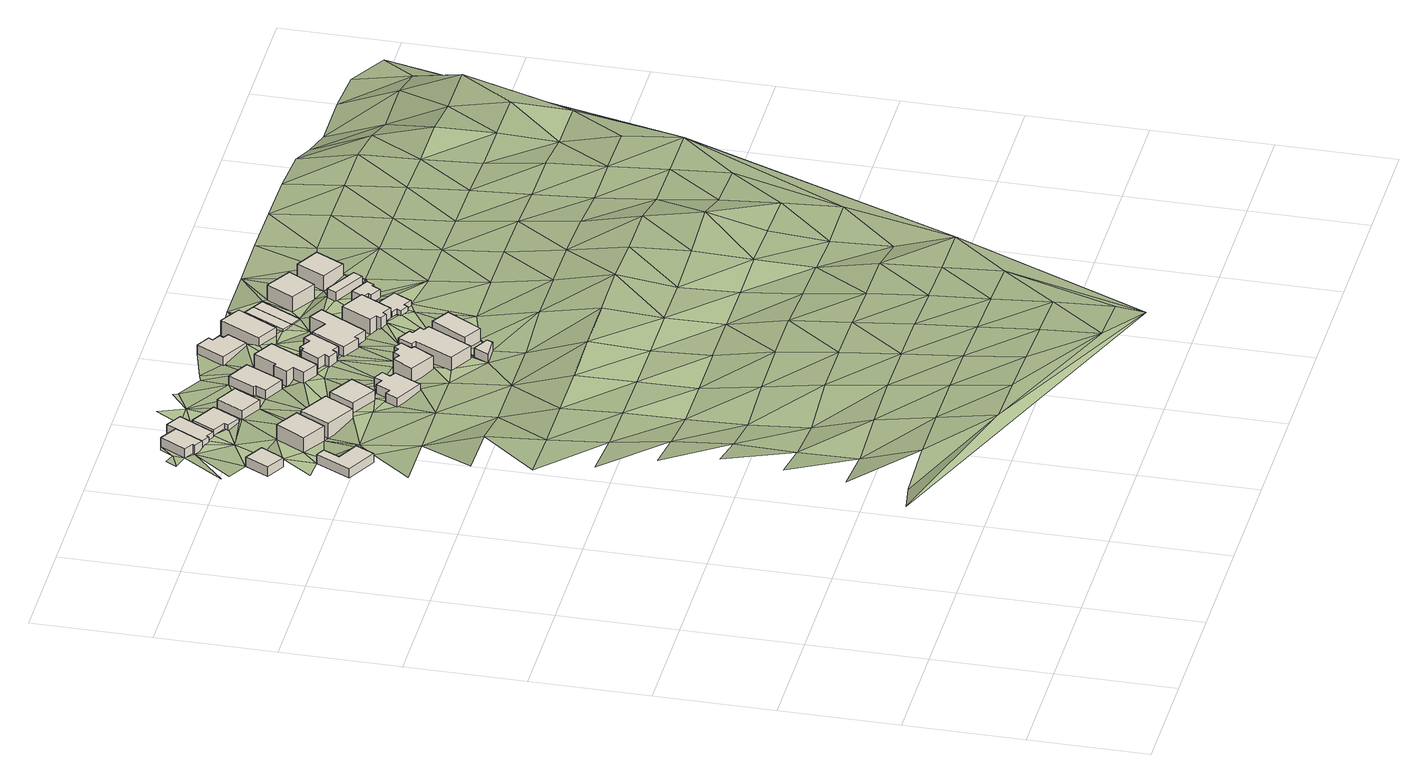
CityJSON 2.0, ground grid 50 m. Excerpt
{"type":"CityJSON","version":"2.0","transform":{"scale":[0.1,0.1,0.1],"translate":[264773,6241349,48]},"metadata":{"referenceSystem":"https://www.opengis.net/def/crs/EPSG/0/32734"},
"CityObjects":{
"building1":{"type":"Building","attributes":{"address":"University Estate Cape Town","building":"yes","building:levels":1,"building_height":4.1,"plus_code":"4FRW3F64+64F","ground_height":84.35,"roof_height":88.45},"geometry":[{"type":"Solid","lod":"1","boundaries":[[[[0,1,2,3]],[[1,4,5,2]],[[4,6,7,5]],[[6,8,9,7]],[[8,10,11,9]],[[10,0,3,11]],[[3,2,5,7,9,11]],[[10,8,6,4,1,0]]]]}]},
"building2":{"type":"Building","attributes":{"address":"76 Ritchie Street University Estate Cape Town","building":"house","building:levels":1,"building_height":4.1,"plus_code":"4FRW3F64+84M","ground_height":80.65,"roof_height":84.75},"geometry":[{"type":"Solid","lod":"1","boundaries":[[[[12,13,14,15]],[[13,16,17,14]],[[16,18,19,17]],[[18,12,15,19]],[[15,14,17,19]],[[18,16,13,12]]]]}]},
"building3":{"type":"Building","attributes":{"address":"78 Ritchie Street University Estate Cape Town","building":"house","building:levels":2,"building_height":6.9,"plus_code":"4FRW3F64+75X","ground_height":84.35,"roof_height":91.25},"geometry":[{"type":"Solid","lod":"1","boundaries":[[[[20,21,22,23]],[[21,24,25,22]],[[24,26,27,25]],[[26,20,23,27]],[[23,22,25,27]],[[26,24,21,20]]]]}]},
"building4":{"type":"Building","attributes":{"address":"87 Ritchie Street University Estate Cape Town","building":"house","building:levels":1,"building_height":4.1,"plus_code":"4FRW3F64+F57","ground_height":78.56,"roof_height":82.66},"geometry":[{"type":"Solid","lod":"1","boundaries":[[[[28,29,30,31]],[[29,32,33,30]],[[32,34,35,33]],[[34,36,37,35]],[[36,38,39,37]],[[38,28,31,39]],[[31,30,33,35,37,39]],[[38,36,34,32,29,28]]]]}]},
"building5":{"type":"Building","attributes":{"address":"80 Ritchie Street University Estate Cape Town","building":"house","building:levels":2,"building_height":6.9,"plus_code":"4FRW3F64+769","ground_height":84.35,"roof_height":91.25},"geometry":[{"type":"Solid","lod":"1","boundaries":[[[[40,41,42,43]],[[41,44,45,42]],[[44,46,47,45]],[[46,40,43,47]],[[43,42,45,47]],[[46,44,41,40]]]]}]},
"building6":{"type":"Building","attributes":{"address":"89 Ritchie Street University Estate Cape Town","building":"house","building:levels":1,"building_height":4.1,"plus_code":"4FRW3F64+F62","ground_height":78.56,"roof_height":82.66},"geometry":[{"type":"Solid","lod":"1","boundaries":[[[[28,48,49,31]],[[48,50,51,49]],[[50,52,53,51]],[[52,54,55,53]],[[54,56,57,55]],[[56,29,30,57]],[[29,28,31,30]],[[31,49,51,53,55,57,30]],[[29,56,54,52,50,48,28]]]]}]},
"building7":{"type":"Building","attributes":{"address":"91 Ritchie Street University Estate Cape Town","building":"house","building:levels":1,"building_height":4.1,"plus_code":"4FRW3F64+C6H","ground_height":78.56,"roof_height":82.66},"geometry":[{"type":"Solid","lod":"1","boundaries":[[[[58,59,60,61]],[[59,62,63,60]],[[62,64,65,63]],[[64,66,67,65]],[[66,68,69,67]],[[68,58,61,69]],[[61,60,63,65,67,69]],[[68,66,64,62,59,58]]]]}]},
"building8":{"type":"Building","attributes":{"address":"82 Ritchie Street University Estate Cape Town","building":"house","building:levels":2,"building_height":6.9,"plus_code":"4FRW3F64+68V","ground_height":84.73,"roof_height":91.63},"geometry":[{"type":"Solid","lod":"1","boundaries":[[[[70,71,72,73]],[[71,74,75,72]],[[74,76,77,75]],[[76,70,73,77]],[[73,72,75,77]],[[76,74,71,70]]]]}]},
"building9":{"type":"Building","attributes":{"address":"84 Ritchie Street University Estate Cape Town","building":"house","building:levels":1,"building_height":4.1,"plus_code":"4FRW3F64+58Q","ground_height":87.44,"roof_height":91.54},"geometry":[{"type":"Solid","lod":"1","boundaries":[[[[78,79,80,81]],[[79,82,83,80]],[[82,84,85,83]],[[84,86,87,85]],[[86,88,89,87]],[[88,90,91,89]],[[90,92,93,91]],[[92,94,95,93]],[[94,96,97,95]],[[96,78,81,97]],[[81,80,83,85,87,89,91,93,95,97]],[[96,94,92,90,88,86,84,82,79,78]]]]}]},
"building10":{"type":"Building","attributes":{"address":"93 Ritchie Street University Estate Cape Town","building":"house","building:levels":1,"building_height":4.1,"plus_code":"4FRW3F64+C75","ground_height":81.8,"roof_height":85.9},"geometry":[{"type":"Solid","lod":"1","boundaries":[[[[98,99,100,101]],[[99,102,103,100]],[[102,104,105,103]],[[104,98,101,105]],[[101,100,103,105]],[[104,102,99,98]]]]}]},
"building11":{"type":"Building","attributes":{"address":"86 Ritchie Street University Estate Cape Town","building":"house","building:levels":2,"building_height":6.9,"plus_code":"4FRW3F64+5CF","ground_height":87.44,"roof_height":94.34},"geometry":[{"type":"Solid","lod":"1","boundaries":[[[[106,107,108,109]],[[107,110,111,108]],[[110,112,113,111]],[[112,114,115,113]],[[114,116,117,115]],[[116,118,119,117]],[[118,120,121,119]],[[120,122,123,121]],[[122,124,125,123]],[[124,106,109,125]],[[109,108,111,113,115,117,119,121,123,125]],[[124,122,120,118,116,114,112,110,107,106]]]]}]},
"building12":{"type":"Building","attributes":{"address":"95 Ritchie Street University Estate Cape Town","building":"house","building:levels":1,"building_height":4.1,"plus_code":"4FRW3F64+99V","ground_height":81.8,"roof_height":85.9},"geometry":[{"type":"Solid","lod":"1","boundaries":[[[[126,127,128,129]],[[127,130,131,128]],[[130,132,133,131]],[[132,134,135,133]],[[134,136,137,135]],[[136,126,129,137]],[[129,128,131,133,135,137]],[[136,134,132,130,127,126]]]]}]},
"building13":{"type":"Building","attributes":{"address":"61A Rhodes Avenue University Estate Cape Town","building":"house","building:levels":1,"building_height":4.1,"plus_code":"4FRW3F64+3FP","ground_height":89.33,"roof_height":93.43},"geometry":[{"type":"Solid","lod":"1","boundaries":[[[[138,139,140,141]],[[139,142,143,140]],[[142,144,145,143]],[[144,138,141,145]],[[141,140,143,145]],[[144,142,139,138]]]]}]},
"building14":{"type":"Building","attributes":{"address":"88 Ritchie Street University Estate Cape Town","building":"house","building:levels":2,"building_height":6.9,"plus_code":"4FRW3F64+4FW","ground_height":87.62,"roof_height":94.52},"geometry":[{"type":"Solid","lod":"1","boundaries":[[[[146,147,148,149]],[[147,150,151,148]],[[150,152,153,151]],[[152,154,155,153]],[[154,156,157,155]],[[156,158,159,157]],[[158,160,161,159]],[[160,162,163,161]],[[162,164,165,163]],[[164,146,149,165]],[[149,148,151,153,155,157,159,161,163,165]],[[164,162,160,158,156,154,152,150,147,146]]]]}]},
"building15":{"type":"Building","attributes":{"address":"97 Ritchie Street University Estate Cape Town","building":"house","building:levels":2,"building_height":6.9,"plus_code":"4FRW3F64+9C2","ground_height":81.87,"roof_height":88.77},"geometry":[{"type":"Solid","lod":"1","boundaries":[[[[166,167,168,169]],[[167,170,171,168]],[[170,172,173,171]],[[172,174,175,173]],[[174,176,177,175]],[[176,178,179,177]],[[178,180,181,179]],[[180,166,169,181]],[[169,168,171,173,175,177,179,181]],[[180,178,176,174,172,170,167,166]]]]}]},
"building16":{"type":"Building","attributes":{"address":"99 Ritchie Street University Estate Cape Town","building":"house","building:levels":2,"building_height":6.9,"plus_code":"4FRW3F64+8F6","ground_height":81.88,"roof_height":88.78},"geometry":[{"type":"Solid","lod":"1","boundaries":[[[[182,183,184,185]],[[183,186,187,184]],[[186,188,189,187]],[[188,190,191,189]],[[190,192,193,191]],[[192,194,195,193]],[[194,196,197,195]],[[196,198,199,197]],[[198,200,201,199]],[[200,202,203,201]],[[202,204,205,203]],[[204,182,185,205]],[[185,184,187,189,191,193,195,197,199,201,203,205]],[[204,202,200,198,196,194,192,190,188,186,183,182]]]]}]},
"building17":{"type":"Building","attributes":{"address":"90 Ritchie Street University Estate Cape Town","building":"house","building:levels":2,"building_height":6.9,"plus_code":"4FRW3F64+4GG","ground_height":87.62,"roof_height":94.52},"geometry":[{"type":"Solid","lod":"1","boundaries":[[[[206,207,208,209]],[[207,210,211,208]],[[210,212,213,211]],[[212,206,209,213]],[[209,208,211,213]],[[212,210,207,206]]]]}]},
"building18":{"type":"Building","attributes":{"address":"101 Ritchie Street University Estate Cape Town","building":"house","building:levels":2,"building_height":6.9,"plus_code":"4FRW3F64+7GV","ground_height":81.88,"roof_height":88.78},"geometry":[{"type":"Solid","lod":"1","boundaries":[[[[214,215,216,217]],[[215,218,219,216]],[[218,220,221,219]],[[220,222,223,221]],[[222,224,225,223]],[[224,226,227,225]],[[226,228,229,227]],[[228,214,217,229]],[[217,216,219,221,223,225,227,229]],[[228,226,224,222,220,218,215,214]]]]}]},
"building19":{"type":"Building","attributes":{"address":"68 Selbourne Road University Estate Cape Town","building":"house","building:levels":1,"building_height":4.1,"plus_code":"4FRW3F64+FF4","ground_height":78.39,"roof_height":82.49},"geometry":[{"type":"Solid","lod":"1","boundaries":[[[[230,231,232,233]],[[231,234,235,232]],[[234,236,237,235]],[[236,238,239,237]],[[238,240,241,239]],[[240,242,243,241]],[[242,244,245,243]],[[244,230,233,245]],[[233,232,235,237,239,241,243,245]],[[244,242,240,238,236,234,231,230]]]]}]},
"building20":{"type":"Building","attributes":{"address":"103 Ritchie Street University Estate Cape Town","building":"house","building:levels":2,"building_height":6.9,"plus_code":"4FRW3F64+7H8","ground_height":85.12,"roof_height":92.02},"geometry":[{"type":"Solid","lod":"1","boundaries":[[[[246,247,248,249]],[[247,250,251,248]],[[250,252,253,251]],[[252,254,255,253]],[[254,256,257,255]],[[256,258,259,257]],[[258,260,261,259]],[[260,246,249,261]],[[249,248,251,253,255,257,259,261]],[[260,258,256,254,252,250,247,246]]]]}]},
"building21":{"type":"Building","attributes":{"address":"70 Selbourne Road University Estate Cape Town","building":"house","building:levels":2,"building_height":6.9,"plus_code":"4FRW3F64+CGG","ground_height":78.08,"roof_height":84.98},"geometry":[{"type":"Solid","lod":"1","boundaries":[[[[262,263,264,265]],[[263,266,267,264]],[[266,268,269,267]],[[268,262,265,269]],[[265,264,267,269]],[[268,266,263,262]]]]}]},
"building22":{"type":"Building","attributes":{"address":"105 Ritchie Street University Estate Cape Town","building":"house","building:levels":1,"building_height":4.1,"plus_code":"4FRW3F64+6JM","ground_height":85.71,"roof_height":89.81},"geometry":[{"type":"Solid","lod":"1","boundaries":[[[[270,271,272,273]],[[271,274,275,272]],[[274,276,277,275]],[[276,278,279,277]],[[278,280,281,279]],[[280,282,283,281]],[[282,284,285,283]],[[284,270,273,285]],[[273,272,275,277,279,281,283,285]],[[284,282,280,278,276,274,271,270]]]]}]},
"building23":{"type":"Building","attributes":{"address":"72 Selbourne Road University Estate Cape Town","building":"house","building:levels":1,"building_height":4.1,"plus_code":"4FRW3F64+CH4","ground_height":78.08,"roof_height":82.18},"geometry":[{"type":"Solid","lod":"1","boundaries":[[[[286,287,288,289]],[[287,290,291,288]],[[290,292,293,291]],[[292,286,289,293]],[[289,288,291,293]],[[292,290,287,286]]]]}]},
"building24":{"type":"Building","attributes":{"address":"72A Selbourne Road University Estate Cape Town","building":"house","building:levels":1,"building_height":4.1,"plus_code":"4FRW3F64+9HX","ground_height":78.08,"roof_height":82.18},"geometry":[{"type":"Solid","lod":"1","boundaries":[[[[286,292,293,289]],[[292,294,295,293]],[[294,296,297,295]],[[296,286,289,297]],[[289,293,295,297]],[[296,294,292,286]]]]}]},
"building25":{"type":"Building","attributes":{"building":"garage","building:levels":1,"building_height":4.1,"plus_code":"4FRW3F64+7MC","ground_height":84.97,"roof_height":89.07},"geometry":[{"type":"Solid","lod":"1","boundaries":[[[[298,299,300,301]],[[299,302,303,300]],[[302,304,305,303]],[[304,306,307,305]],[[306,308,309,307]],[[308,310,311,309]],[[310,312,313,311]],[[312,298,301,313]],[[301,300,303,305,307,309,311,313]],[[312,310,308,306,304,302,299,298]]]]}]},
"building26":{"type":"Building","attributes":{"address":"74 Selbourne Road University Estate Cape Town","building":"house","building:levels":2,"building_height":6.9,"plus_code":"4FRW3F64+9JQ","ground_height":82.48,"roof_height":89.38},"geometry":[{"type":"Solid","lod":"1","boundaries":[[[[314,315,316,317]],[[315,318,319,316]],[[318,320,321,319]],[[320,314,317,321]],[[317,316,319,321]],[[320,318,315,314]]]]}]},
"building27":{"type":"Building","attributes":{"address":"Selbourne Road University Estate Cape Town","building":"garage","building:levels":1,"building_height":4.1,"plus_code":"4FRW3F64+8M7","ground_height":84.97,"roof_height":89.07},"geometry":[{"type":"Solid","lod":"1","boundaries":[[[[322,323,324,325]],[[323,326,327,324]],[[326,328,329,327]],[[328,322,325,329]],[[325,324,327,329]],[[328,326,323,322]]]]}]},
"building28":{"type":"Building","attributes":{"address":"76 Selbourne Road University Estate Cape Town","building":"house","building:levels":2,"building_height":6.9,"plus_code":"4FRW3F64+9P3","ground_height":82.69,"roof_height":89.59},"geometry":[{"type":"Solid","lod":"1","boundaries":[[[[330,331,332,333]],[[331,334,335,332]],[[334,336,337,335]],[[336,330,333,337]],[[333,332,335,337]],[[336,334,331,330]]]]}]},
"terrain1":{"type":"TINRelief","geometry":[{"type":"CompositeSurface","lod":"1","boundaries":[[[338,339,340]],[[341,342,343]],[[341,340,339]],[[344,342,345]],[[342,341,346]],[[345,347,348]],[[339,346,341]],[[342,349,345]],[[347,350,351]],[[346,349,342]],[[352,339,338]],[[347,345,353]],[[350,354,355]],[[339,356,346]],[[349,353,345]],[[347,357,350]],[[354,358,359]],[[349,346,360]],[[353,357,347]],[[360,346,356]],[[361,359,358]],[[354,350,362]],[[349,363,353]],[[357,362,350]],[[349,360,363]],[[364,361,365]],[[356,339,366]],[[358,354,367]],[[357,353,368]],[[369,370,365]],[[362,367,354]],[[356,371,360]],[[353,363,368]],[[362,357,372]],[[361,358,373]],[[374,375,6]],[[367,376,358]],[[363,360,377]],[[368,372,357]],[[369,365,378]],[[4,379,380]],[[365,361,373]],[[377,360,371]],[[373,358,376]],[[369,378,380]],[[24,6,4]],[[356,366,371]],[[6,24,374]],[[362,381,367]],[[363,382,368]],[[366,339,352]],[[12,38,383]],[[26,4,380]],[[372,381,362]],[[26,24,4]],[[378,26,380]],[[378,365,384]],[[374,24,21]],[[382,363,377]],[[38,34,385]],[[374,21,386]],[[376,367,387]],[[12,386,388]],[[373,384,365]],[[378,44,26]],[[372,368,389]],[[388,38,12]],[[381,387,367]],[[390,391,392]],[[34,391,390]],[[371,393,377]],[[388,386,21]],[[378,394,44]],[[389,368,382]],[[38,36,34]],[[371,366,393]],[[384,395,378]],[[34,32,391]],[[396,26,44]],[[397,38,388]],[[372,398,381]],[[378,395,394]],[[373,376,399]],[[387,400,376]],[[391,32,401]],[[397,388,402]],[[26,396,403]],[[404,382,377]],[[398,372,389]],[[405,402,388]],[[98,388,21]],[[406,402,405]],[[384,373,399]],[[377,393,404]],[[399,376,400]],[[405,388,407]],[[21,403,98]],[[387,381,408]],[[384,409,395]],[[395,410,394]],[[407,411,405]],[[407,388,412]],[[32,29,56]],[[381,398,408]],[[411,62,405]],[[412,388,98]],[[413,411,407]],[[414,394,410]],[[389,382,415]],[[403,396,99]],[[416,409,384]],[[410,395,417]],[[404,418,382]],[[419,395,409]],[[420,396,414]],[[421,393,366]],[[422,405,62]],[[400,387,423]],[[395,419,417]],[[71,414,410]],[[352,424,366]],[[403,99,98]],[[425,384,399]],[[420,99,396]],[[425,416,384]],[[420,414,71]],[[382,418,415]],[[423,387,408]],[[417,419,426]],[[421,404,393]],[[427,398,389]],[[412,98,104]],[[366,424,421]],[[88,417,426]],[[400,428,399]],[[429,422,62]],[[412,104,430]],[[431,417,88]],[[420,136,99]],[[62,430,429]],[[432,420,71]],[[389,415,427]],[[428,400,423]],[[118,416,425]],[[86,84,88]],[[404,433,418]],[[408,398,434]],[[422,429,435]],[[84,431,88]],[[430,104,429]],[[416,118,78]],[[425,399,139]],[[136,420,436]],[[71,431,437]],[[433,404,421]],[[84,82,431]],[[99,136,132]],[[104,102,429]],[[99,132,102]],[[436,420,432]],[[438,79,78]],[[118,425,439]],[[408,434,423]],[[79,438,82]],[[398,427,434]],[[399,428,440]],[[71,437,432]],[[78,118,116]],[[134,132,136]],[[425,441,439]],[[431,82,437]],[[418,442,415]],[[440,139,399]],[[425,139,441]],[[438,78,116]],[[82,438,116]],[[102,443,429]],[[424,352,444]],[[442,418,433]],[[102,132,443]],[[116,112,82]],[[445,429,446]],[[443,446,429]],[[447,428,423]],[[176,436,432]],[[112,116,114]],[[441,139,448]],[[449,176,432]],[[424,444,421]],[[82,450,437]],[[415,451,427]],[[174,436,176]],[[437,452,432]],[[441,160,439]],[[423,434,447]],[[453,82,112]],[[138,448,139]],[[142,139,440]],[[174,454,436]],[[442,451,415]],[[110,455,112]],[[160,456,439]],[[452,437,450]],[[453,450,82]],[[446,443,457]],[[433,421,444]],[[454,458,436]],[[440,428,459]],[[174,172,454]],[[158,460,456]],[[138,461,448]],[[112,455,453]],[[460,158,462]],[[450,463,452]],[[456,160,158]],[[427,464,434]],[[458,457,443]],[[461,138,465]],[[465,138,144]],[[428,447,459]],[[454,172,170]],[[455,462,156]],[[466,452,463]],[[156,462,158]],[[463,450,467]],[[458,454,170]],[[427,451,464]],[[146,448,461]],[[453,455,468]],[[144,142,469]],[[470,457,458]],[[142,440,471]],[[472,442,433]],[[144,469,465]],[[466,167,452]],[[473,455,156]],[[146,461,465]],[[474,453,475]],[[473,468,455]],[[447,434,476]],[[453,468,475]],[[477,156,154]],[[478,458,170]],[[478,470,458]],[[440,459,471]],[[479,190,466]],[[473,156,477]],[[471,469,142]],[[154,152,150]],[[150,477,154]],[[466,190,167]],[[472,433,444]],[[207,146,465]],[[476,434,464]],[[146,150,147]],[[480,444,352]],[[481,451,442]],[[468,482,475]],[[167,190,186]],[[146,207,150]],[[190,483,186]],[[484,473,477]],[[170,167,485]],[[478,170,485]],[[230,470,478]],[[150,486,477]],[[482,487,475]],[[488,473,484]],[[459,447,489]],[[442,472,481]],[[186,490,167]],[[477,491,484]],[[447,476,492]],[[207,486,150]],[[493,469,471]],[[487,482,186]],[[469,493,494]],[[495,464,451]],[[491,477,486]],[[490,496,167]],[[482,490,186]],[[496,485,167]],[[471,459,489]],[[491,246,484]],[[492,489,447]],[[207,494,497]],[[498,246,491]],[[464,495,476]],[[207,499,486]],[[495,451,481]],[[490,482,224]],[[500,484,246]],[[490,501,496]],[[224,482,502]],[[496,236,485]],[[497,499,207]],[[494,493,497]],[[503,486,504]],[[472,444,480]],[[505,493,471]],[[244,242,506]],[[501,490,507]],[[506,242,240]],[[504,486,499]],[[507,490,224]],[[484,500,508]],[[238,236,240]],[[496,509,236]],[[510,492,476]],[[511,504,499]],[[505,471,489]],[[499,512,511]],[[506,509,244]],[[497,493,513]],[[506,240,509]],[[509,240,236]],[[271,504,511]],[[514,499,497]],[[472,480,481]],[[515,507,224]],[[476,495,510]],[[513,514,497]],[[508,516,224]],[[517,504,271]],[[516,515,224]],[[518,508,500]],[[519,514,513]],[[287,501,507]],[[513,493,520]],[[518,500,517]],[[520,493,505]],[[481,521,495]],[[522,489,492]],[[501,287,262]],[[523,517,271]],[[510,524,492]],[[508,518,525]],[[518,517,526]],[[271,527,523]],[[516,508,528]],[[521,481,480]],[[526,517,523]],[[518,526,529]],[[528,508,525]],[[523,530,526]],[[262,531,509]],[[518,529,525]],[[522,492,524]],[[527,532,523]],[[516,320,318]],[[513,533,527]],[[534,516,318]],[[535,510,495]],[[536,505,489]],[[520,533,513]],[[528,320,516]],[[531,262,287]],[[527,533,532]],[[535,495,521]],[[287,286,531]],[[312,310,532]],[[315,534,318]],[[525,529,322]],[[532,533,312]],[[286,534,531]],[[489,522,536]],[[298,322,529]],[[520,505,537]],[[334,320,528]],[[538,524,510]],[[539,298,312]],[[323,334,528]],[[533,539,312]],[[510,535,540]],[[541,320,334]],[[539,322,298]],[[505,536,537]],[[539,323,322]],[[480,542,521]],[[543,533,520]],[[534,544,531]],[[534,315,544]],[[510,540,538]],[[545,334,323]],[[541,334,331]],[[522,524,546]],[[539,545,323]],[[544,315,541]],[[542,535,521]],[[520,537,543]],[[522,546,536]],[[539,533,547]],[[546,524,538]],[[541,331,544]],[[539,547,545]],[[548,540,535]],[[533,543,547]],[[330,544,331]],[[545,547,330]],[[540,548,538]],[[549,537,536]],[[535,542,548]],[[546,550,536]],[[537,549,543]],[[536,550,549]],[[551,544,330]],[[330,547,552]],[[553,546,538]],[[548,554,538]],[[552,551,330]],[[546,553,550]],[[547,543,555]],[[553,538,554]],[[549,556,543]],[[542,480,557]],[[543,556,555]],[[352,558,480]],[[548,542,559]],[[560,549,550]],[[561,552,547]],[[553,560,550]],[[554,548,559]],[[561,547,555]],[[562,556,549]],[[552,563,551]],[[549,560,562]],[[553,554,564]],[[563,552,561]],[[560,553,564]],[[555,556,565]],[[559,564,554]],[[556,562,566]],[[559,542,557]],[[556,566,565]],[[562,560,567]],[[561,555,568]],[[567,560,564]],[[561,568,563]],[[568,555,565]],[[569,566,562]],[[567,569,562]],[[564,559,557]],[[570,563,568]],[[557,567,564]],[[566,571,565]],[[569,572,566]],[[566,572,571]],[[565,573,568]],[[569,567,574]],[[575,567,557]],[[568,573,570]],[[573,565,571]],[[569,574,572]],[[567,575,574]],[[557,480,558]],[[571,572,576]],[[570,573,577]],[[574,576,572]],[[575,557,578]],[[571,579,573]],[[571,576,580]],[[575,578,574]],[[579,577,573]],[[579,571,580]],[[581,576,574]],[[578,581,574]],[[577,579,582]],[[583,580,576]],[[583,576,581]],[[579,580,584]],[[579,584,582]],[[584,580,583]],[[585,581,578]],[[557,558,578]],[[586,582,584]],[[583,581,585]],[[583,587,584]],[[584,587,586]],[[587,583,585]],[[578,588,585]],[[586,587,589]],[[585,588,587]],[[588,578,558]],[[588,589,587]],[[590,589,588]],[[588,558,590]]]}]}
},
"vertices":[
[440,2894,363],[346,2942,363],[346,2942,404],[440,2894,404],[382,3012,363],[382,3012,404],[343,3032,363],[343,3032,404],[266,2883,363],[266,2883,404],[399,2815,363],[399,2815,404],
[320,3310,326],[266,3211,326],[266,3211,368],[320,3310,368],[347,3166,326],[347,3166,368],[403,3265,326],[403,3265,368],
[584,3164,363],[482,3223,363],[482,3223,432],[584,3164,432],[409,3097,363],[409,3097,432],[510,3038,363],[510,3038,432],
[432,3510,306],[499,3630,306],[499,3630,347],[432,3510,347],[422,3674,306],[422,3674,347],[359,3564,306],[359,3564,347],[399,3541,306],[399,3541,347],[394,3531,306],[394,3531,347],
[729,3080,363],[601,3152,363],[601,3152,432],[729,3080,432],[531,3027,363],[531,3027,432],[659,2956,363],[659,2956,432],
[466,3492,306],[466,3492,347],[474,3501,306],[474,3501,347],[507,3483,306],[507,3483,347],[591,3634,306],[591,3634,347],[522,3672,306],[522,3672,347],
[625,3405,306],[688,3520,306],[688,3520,347],[625,3405,347],[575,3581,306],[575,3581,347],[521,3483,306],[521,3483,347],[578,3453,306],[578,3453,347],[569,3435,306],[569,3435,347],
[866,3006,367],[754,3070,367],[754,3070,436],[866,3006,436],[693,2965,367],[693,2965,436],[805,2901,367],[805,2901,436],
[950,2850,394],[923,2865,394],[923,2865,435],[950,2850,435],[943,2901,394],[943,2901,435],[900,2924,394],[900,2924,435],[882,2889,394],[882,2889,435],[851,2906,394],[851,2906,435],[818,2844,394],[818,2844,435],[797,2856,394],[797,2856,435],[768,2802,394],[768,2802,435],[890,2738,394],[890,2738,435],
[634,3394,338],[728,3344,338],[728,3344,379],[634,3394,379],[790,3458,338],[790,3458,379],[696,3508,338],[696,3508,379],
[1127,2866,394],[1092,2887,394],[1092,2887,463],[1127,2866,463],[1079,2867,394],[1079,2867,463],[1053,2882,394],[1053,2882,463],[1035,2853,394],[1035,2853,463],[1005,2871,394],[1005,2871,463],[953,2785,394],[953,2785,463],[1059,2722,394],[1059,2722,463],[1112,2810,394],[1112,2810,463],[1099,2818,394],[1099,2818,463],
[890,3291,338],[972,3450,338],[972,3450,379],[890,3291,379],[873,3501,338],[873,3501,379],[815,3388,338],[815,3388,379],[825,3383,338],[825,3383,379],[801,3337,338],[801,3337,379],
[1166,2582,413],[1132,2518,413],[1132,2518,454],[1166,2582,454],[1223,2521,413],[1223,2521,454],[1236,2546,413],[1236,2546,454],
[1266,2786,396],[1240,2800,396],[1240,2800,465],[1266,2786,465],[1250,2817,396],[1250,2817,465],[1209,2838,396],[1209,2838,465],[1216,2852,396],[1216,2852,465],[1158,2884,396],[1158,2884,465],[1125,2824,396],[1125,2824,465],[1148,2812,396],[1148,2812,465],[1059,2651,396],[1059,2651,465],[1161,2595,396],[1161,2595,465],
[985,3172,339],[1099,3379,339],[1099,3379,408],[985,3172,408],[1008,3429,339],[1008,3429,408],[954,3331,339],[954,3331,408],[943,3337,339],[943,3337,408],[909,3276,339],[909,3276,408],[943,3258,339],[943,3258,408],[916,3210,339],[916,3210,408],
[1135,3119,339],[1204,3243,339],[1204,3243,408],[1135,3119,408],[1165,3266,339],[1165,3266,408],[1149,3238,339],[1149,3238,408],[1099,3266,339],[1099,3266,408],[1089,3249,339],[1089,3249,408],[1076,3256,339],[1076,3256,408],[1032,3177,339],[1032,3177,408],[1064,3159,339],[1064,3159,408],[1052,3138,339],[1052,3138,408],[1092,3116,339],[1092,3116,408],[1103,3136,339],[1103,3136,408],
[1385,2735,396],[1307,2781,396],[1307,2781,465],[1385,2735,465],[1218,2632,396],[1218,2632,465],[1296,2586,396],[1296,2586,465],
[1134,3097,339],[1207,3056,339],[1207,3056,408],[1134,3097,408],[1217,3073,339],[1217,3073,408],[1271,3042,339],[1271,3042,408],[1386,3242,339],[1386,3242,408],[1325,3276,339],[1325,3276,408],[1284,3205,339],[1284,3205,408],[1218,3243,339],[1218,3243,408],
[1125,3683,304],[1060,3564,304],[1060,3564,345],[1125,3683,345],[1181,3499,304],[1181,3499,345],[1226,3581,304],[1226,3581,345],[1200,3595,304],[1200,3595,345],[1210,3612,304],[1210,3612,345],[1174,3632,304],[1174,3632,345],[1185,3651,304],[1185,3651,345],
[1306,3030,371],[1337,3013,371],[1337,3013,440],[1306,3030,440],[1326,2993,371],[1326,2993,440],[1357,2976,371],[1357,2976,440],[1366,2990,371],[1366,2990,440],[1405,2969,371],[1405,2969,440],[1479,3102,371],[1479,3102,440],[1377,3158,371],[1377,3158,440],
[1374,3572,301],[1283,3623,301],[1283,3623,370],[1374,3572,370],[1186,3451,301],[1186,3451,370],[1277,3401,301],[1277,3401,370],
[1553,2988,377],[1456,3041,377],[1456,3041,418],[1553,2988,418],[1414,2965,377],[1414,2965,418],[1438,2952,377],[1438,2952,418],[1428,2935,377],[1428,2935,418],[1467,2914,377],[1467,2914,418],[1475,2931,377],[1475,2931,418],[1510,2911,377],[1510,2911,418],
[1451,3530,301],[1406,3554,301],[1406,3554,342],[1451,3530,342],[1313,3380,301],[1313,3380,342],[1358,3356,301],[1358,3356,342],
[1403,3333,301],[1403,3333,342],[1497,3504,301],[1497,3504,342],
[1623,3113,370],[1539,3156,370],[1539,3156,411],[1623,3113,411],[1511,3101,370],[1511,3101,411],[1536,3088,370],[1536,3088,411],[1529,3074,370],[1529,3074,411],[1577,3050,370],[1577,3050,411],[1597,3087,370],[1597,3087,411],[1607,3082,370],[1607,3082,411],
[1620,3423,345],[1508,3488,345],[1508,3488,414],[1620,3423,414],[1441,3373,345],[1441,3373,414],[1552,3308,345],[1552,3308,414],
[1656,3139,370],[1677,3178,370],[1677,3178,411],[1656,3139,411],[1537,3254,370],[1537,3254,411],[1516,3215,370],[1516,3215,411],
[1784,3350,347],[1680,3405,347],[1680,3405,416],[1784,3350,416],[1616,3285,347],[1616,3285,416],[1719,3230,347],[1719,3230,416],
[2,592,700],[707,380,722],[209,630,649],[458,630,679],[458,880,603],[209,880,650],[209,1130,671],[458,1130,599],[707,630,676],[458,1385,604],[209,1385,688],[707,880,632],[458,1635,582],[209,1635,647],[1679,2,653],[707,1130,561],[458,1885,544],[209,1885,583],[957,380,707],[707,1385,541],[458,2135,521],[209,2135,535],[957,630,671],[458,2385,504],[707,1635,532],[957,880,638],[209,2385,520],[458,2635,427],[1455,130,676],[707,1885,529],[957,1130,607],[399,2815,397],[209,2635,432],[1206,380,685],[957,1385,564],[707,2385,441],[347,3166,363],[255,3037,361],[707,2135,514],[1206,630,657],[458,2885,397],[346,2942,397],[440,2894,397],[957,1635,523],[1206,880,631],[233,3358,326],[707,2635,426],[209,3385,326],[403,3265,330],[957,1885,518],[458,3385,330],[1206,1130,604],[304,3585,298],[365,3614,306],[332,3633,298],[1455,380,660],[659,2956,397],[707,2885,397],[601,3152,367],[432,3510,330],[1206,1385,573],[957,2385,434],[957,2135,516],[398,3669,306],[466,3492,330],[584,3164,367],[1455,630,639],[507,3483,330],[474,3501,330],[569,3435,330],[1206,1635,522],[768,2802,397],[693,2965,397],[521,3483,330],[625,3405,338],[578,3453,330],[729,3080,367],[1455,1130,591],[890,2738,412],[805,2901,397],[1455,880,617],[797,2856,397],[707,3135,367],[1704,380,634],[591,3634,311],[1206,1885,510],[1704,130,647],[957,2635,412],[818,2844,397],[1455,1385,565],[1206,2135,519],[707,3635,311],[688,3520,311],[866,3006,394],[916,3210,367],[1704,630,616],[1455,1635,513],[662,3743,311],[890,3291,339],[957,3135,367],[957,2885,394],[1059,2722,412],[1206,2385,434],[1059,2651,412],[1704,880,598],[873,3501,339],[1953,630,593],[799,3710,311],[806,3688,311],[1455,1885,511],[1161,2595,413],[943,3258,367],[1052,3138,367],[1704,1130,574],[985,3172,367],[1092,3116,371],[957,3385,339],[1092,2887,396],[1112,2810,396],[923,3625,311],[972,3450,339],[1455,2135,523],[1099,2818,396],[1206,2635,413],[1127,2866,396],[1032,3177,367],[1704,1385,536],[1218,2632,413],[1076,3256,367],[1064,3159,367],[1134,3097,371],[1296,2586,413],[957,3635,311],[1455,2385,471],[1953,880,575],[1207,3056,371],[1103,3136,371],[1135,3119,371],[1704,1635,510],[1206,2885,396],[1060,3564,311],[1089,3249,371],[2202,880,564],[1953,1130,559],[1218,3243,371],[1149,3238,371],[1271,3042,371],[1181,3499,339],[1357,2976,402],[1204,3243,371],[1217,3073,371],[1704,2135,526],[1206,3385,339],[1326,2993,396],[1704,1885,500],[1455,2635,417],[1385,2735,417],[1953,1385,507],[1186,3451,339],[1455,2885,402],[1337,3013,377],[1428,2935,402],[1377,3158,377],[1277,3401,339],[1284,3205,371],[1366,2990,402],[1405,2969,402],[1704,2385,465],[1206,3635,304],[1313,3380,339],[1386,3242,377],[1283,3623,304],[1953,1635,509],[1414,2965,402],[1438,2952,402],[1510,2911,402],[1467,2914,402],[1358,3356,345],[1403,3333,345],[1479,3102,377],[1455,3135,377],[1475,2931,402],[1704,2635,422],[2202,1130,487],[1953,2135,501],[1529,3074,377],[1953,1885,516],[1516,3215,377],[1511,3101,377],[1553,2988,402],[1537,3254,377],[1539,3156,377],[1536,3088,377],[1455,3635,301],[1577,3050,377],[1704,2885,395],[1497,3504,345],[2202,1385,476],[1953,2385,453],[1953,2635,410],[2202,1885,543],[1704,3135,370],[2202,1635,489],[1620,3423,347],[2451,1385,482],[1953,2885,385],[1704,3635,301],[1719,3230,370],[2202,2135,492],[1953,3135,358],[2451,1635,466],[2202,2635,399],[2202,2385,432],[1953,3635,305],[1953,3385,325],[2451,2135,415],[2451,1885,446],[2202,3135,346],[2202,2885,365],[2949,2135,397],[3837,3534,25],[2700,1885,420],[2451,2385,388],[2202,3385,324],[2451,2635,371],[2202,3635,299],[2700,2135,401],[2451,3135,336],[2451,2885,355],[2700,2385,382],[2451,3385,312],[2700,2635,365],[2451,3635,284],[2700,3135,314],[2700,2885,328],[2700,3385,302],[2949,2635,309],[2949,2385,372],[2949,2885,317],[2700,3635,248],[3198,2635,304],[2949,3385,239],[2949,3135,311],[3198,2885,308],[2949,3635,137],[3198,3135,254],[3198,3385,138],[3447,3135,251],[3198,3635,46],[3447,3385,142],[3696,3385,58],[3447,3635,45],[3696,3635,8]
]}
